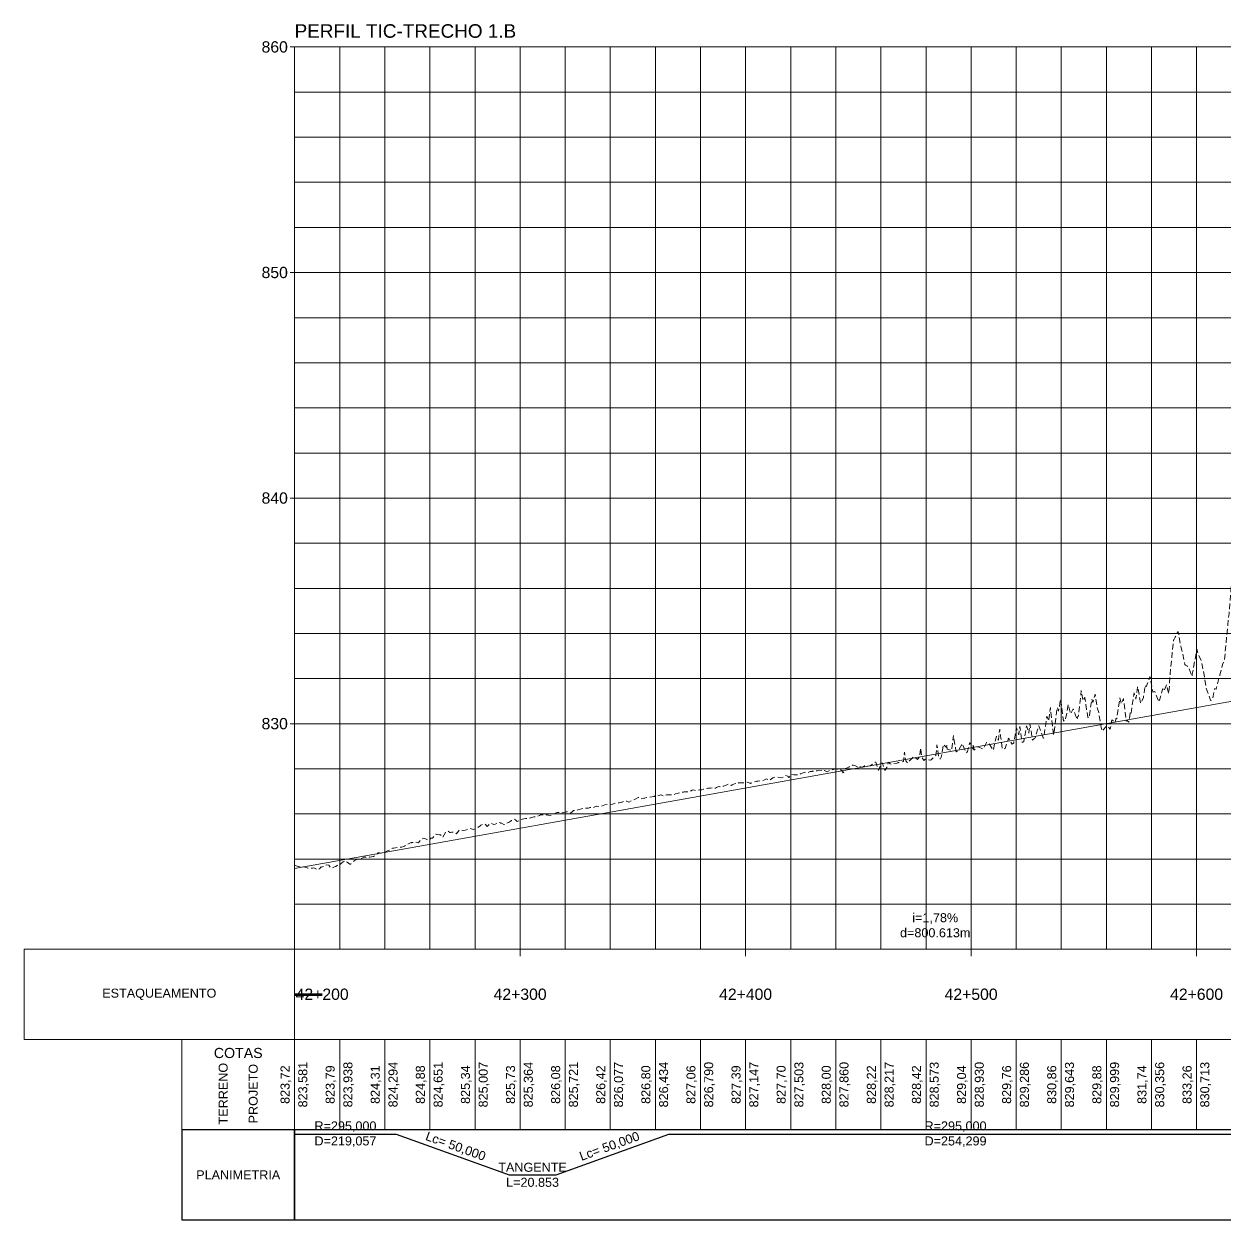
# Model space of a CAD drawing. Header units: metres. Extents: x 303118 to 359298, y 7408194 to 7460879.
# Drawn here: x 356704 to 357237, y 7420047 to 7420577 of the extents above; entities that cross this region are included whole.
import ezdxf

# ---------------------------------------------------------------- set-up
doc = ezdxf.new("R2010")
doc.units = ezdxf.units.M
doc.header["$LTSCALE"] = 10
doc.linetypes.add('HIDDEN', pattern=[0.375, 0.25, -0.125])
for name, color, linetype, lineweight in [('F-VT-CAIXA', 4, 'Continuous', 0), ('F-VT-COTAS', 2, 'Continuous', 0), ('F-VT-ESTACA', 4, 'Continuous', 0), ('F-VT-GREIDE', 6, 'Continuous', 0), ('F-VT-MALHA', 8, 'Continuous', 0), ('F-VT-MALHA-MJR', 8, 'Continuous', 0), ('F-VT-NOTAVEL', 2, 'Continuous', 0), ('F-VT-PLANIMETRIA', 3, 'Continuous', 0), ('F-VT-REGUA', 4, 'Continuous', 0), ('F-VT-TERRENO', 90, 'HIDDEN', 0), ('F-VT-TITULO', 4, 'Continuous', 0)]:
    doc.layers.add(name, color=color, linetype=linetype, lineweight=lineweight)
doc.layers.add('U-VT-PERFIL', color=4, linetype='Continuous')
doc.styles.add('Arial', font='arial.ttf')
doc.styles.add('DIM', font='arial.ttf', dxfattribs={"width": 0.8})
doc.styles.add('R80', font='arial.ttf')
doc.dimstyles.new('U-1_2000', dxfattribs={"dimscale": 2, "dimtxt": 1.5, "dimasz": 0.75, "dimexe": 0.75, "dimexo": 0.75, "dimgap": 0.25, "dimtad": 1, "dimzin": 4, "dimtxsty": 'DIM', "dimblk": 'ARCHTICK', "dimcen": 0.7, "dimdle": 0.75, "dimclrd": 256, "dimclre": 256, "dimclrt": 256, "dimaunit": 1, "dimadec": 3, "dimazin": 2, "dimtfac": 1, "dimtofl": 0, "dimtmove": 0, "dimatfit": 3, "dimldrblk": 'CLOSEDBLANK', "dimfxl": 0, "dimtolj": 1, "dimtzin": 0, "dimlwd": -1, "dimlwe": -1, "dimarcsym": 0})

msp = doc.modelspace()

# ---------------------------------------------------------------- linework, layer by layer
at = {"layer": 'F-VT-CAIXA', "color": 4, "linetype": 'Continuous', "lineweight": 0}
for p, q in [((356821.956, 7420566.777), (358025.956, 7420566.777)), ((356823.956, 7420166.777), (356823.956, 7420566.777)), ((356821.956, 7420466.777), (356823.956, 7420466.777)), ((356821.956, 7420366.777), (356823.956, 7420366.777)), ((356821.956, 7420266.777), (356823.956, 7420266.777))]:
    msp.add_line(p, q, dxfattribs=at)
for points in [[(356823.956, 7420126.777), (356823.956, 7420166.777), (356703.956, 7420166.777), (356703.956, 7420126.777)], [(356823.956, 7420126.777), (358023.956, 7420126.777), (358023.956, 7420166.777), (356823.956, 7420166.777)], [(356823.956, 7420086.777), (356823.956, 7420126.777), (356773.956, 7420126.777), (356773.956, 7420086.777)], [(356823.956, 7420086.777), (358023.956, 7420086.777), (358023.956, 7420126.777), (356823.956, 7420126.777)]]:
    msp.add_3dface(points, dxfattribs=at)
at = {"layer": 'F-VT-CAIXA', "color": 4, "linetype": 'Continuous', "lineweight": -3}
for points in [[(356823.956, 7420046.777), (356823.956, 7420086.777), (356773.956, 7420086.777), (356773.956, 7420046.777)], [(356823.956, 7420046.777), (358023.956, 7420046.777), (358023.956, 7420086.777), (356823.956, 7420086.777)]]:
    msp.add_3dface(points, dxfattribs=at)
at = {"layer": 'F-VT-COTAS', "color": 2, "linetype": 'Continuous', "lineweight": 0}
for p, q in [((356823.956, 7420086.777), (356823.956, 7420126.777)), ((356843.956, 7420086.777), (356843.956, 7420126.777)), ((356863.956, 7420086.777), (356863.956, 7420126.777)), ((356883.956, 7420086.777), (356883.956, 7420126.777)), ((356903.956, 7420086.777), (356903.956, 7420126.777)), ((356923.956, 7420086.777), (356923.956, 7420126.777)), ((356943.956, 7420086.777), (356943.956, 7420126.777)), ((356963.956, 7420086.777), (356963.956, 7420126.777)), ((356983.956, 7420086.777), (356983.956, 7420126.777)), ((357003.956, 7420086.777), (357003.956, 7420126.777)), ((357023.956, 7420086.777), (357023.956, 7420126.777)), ((357043.956, 7420086.777), (357043.956, 7420126.777)), ((357063.956, 7420086.777), (357063.956, 7420126.777)), ((357083.956, 7420086.777), (357083.956, 7420126.777)), ((357103.956, 7420086.777), (357103.956, 7420126.777)), ((357123.956, 7420086.777), (357123.956, 7420126.777)), ((357143.956, 7420086.777), (357143.956, 7420126.777)), ((357163.956, 7420086.777), (357163.956, 7420126.777)), ((357183.956, 7420086.777), (357183.956, 7420126.777)), ((357203.956, 7420086.777), (357203.956, 7420126.777)), ((357223.956, 7420086.777), (357223.956, 7420126.777))]:
    msp.add_line(p, q, dxfattribs=at)
at = {"layer": 'F-VT-ESTACA', "color": 2, "linetype": 'Continuous', "lineweight": 0}
for p, q in [((356823.956, 7420166.777), (356823.956, 7420163.777)), ((356923.956, 7420166.777), (356923.956, 7420163.777)), ((357023.956, 7420166.777), (357023.956, 7420163.777)), ((357123.956, 7420166.777), (357123.956, 7420163.777)), ((357223.956, 7420166.777), (357223.956, 7420163.777))]:
    msp.add_line(p, q, dxfattribs=at)
at = {"layer": 'F-VT-GREIDE', "color": 6, "linetype": 'Continuous', "lineweight": 0}
msp.add_line((356823.956, 7420202.589), (357508.348, 7420324.605), dxfattribs=at)
at = {"layer": 'F-VT-MALHA', "color": 8, "linetype": 'Continuous', "lineweight": 0}
for p, q in [((356823.956, 7420546.777), (358023.956, 7420546.777)), ((356823.956, 7420526.777), (358023.956, 7420526.777)), ((356823.956, 7420506.777), (358023.956, 7420506.777)), ((356823.956, 7420486.777), (358023.956, 7420486.777)), ((356823.956, 7420446.777), (358023.956, 7420446.777)), ((356823.956, 7420426.777), (358023.956, 7420426.777)), ((356823.956, 7420406.777), (358023.956, 7420406.777)), ((356823.956, 7420386.777), (358023.956, 7420386.777)), ((356823.956, 7420346.777), (358023.956, 7420346.777)), ((356823.956, 7420326.777), (358023.956, 7420326.777)), ((356823.956, 7420306.777), (358023.956, 7420306.777)), ((356823.956, 7420286.777), (358023.956, 7420286.777)), ((356823.956, 7420246.777), (358023.956, 7420246.777)), ((356823.956, 7420226.777), (358023.956, 7420226.777)), ((356823.956, 7420206.777), (358023.956, 7420206.777)), ((356823.956, 7420186.777), (358023.956, 7420186.777))]:
    msp.add_line(p, q, dxfattribs=at)
at = {"layer": 'F-VT-MALHA-MJR', "color": 8, "linetype": 'Continuous', "lineweight": 0}
for p, q in [((356823.956, 7420566.777), (358023.956, 7420566.777)), ((356823.956, 7420166.777), (356823.956, 7420566.777)), ((356843.956, 7420166.777), (356843.956, 7420566.777)), ((356863.956, 7420166.777), (356863.956, 7420566.777)), ((356883.956, 7420166.777), (356883.956, 7420566.777)), ((356903.956, 7420166.777), (356903.956, 7420566.777)), ((356923.956, 7420166.777), (356923.956, 7420566.777)), ((356943.956, 7420166.777), (356943.956, 7420566.777)), ((356963.956, 7420166.777), (356963.956, 7420566.777)), ((356983.956, 7420166.777), (356983.956, 7420566.777)), ((357003.956, 7420166.777), (357003.956, 7420566.777)), ((357023.956, 7420166.777), (357023.956, 7420566.777)), ((357043.956, 7420166.777), (357043.956, 7420566.777)), ((357063.956, 7420166.777), (357063.956, 7420566.777)), ((357083.956, 7420166.777), (357083.956, 7420566.777)), ((357103.956, 7420166.777), (357103.956, 7420566.777)), ((357123.956, 7420166.777), (357123.956, 7420566.777)), ((357143.956, 7420166.777), (357143.956, 7420566.777)), ((357163.956, 7420166.777), (357163.956, 7420566.777)), ((357183.956, 7420166.777), (357183.956, 7420566.777)), ((357203.956, 7420166.777), (357203.956, 7420566.777)), ((357223.956, 7420166.777), (357223.956, 7420566.777)), ((356823.956, 7420466.777), (358023.956, 7420466.777)), ((356823.956, 7420366.777), (358023.956, 7420366.777)), ((356823.956, 7420266.777), (358023.956, 7420266.777)), ((356823.956, 7420166.777), (358023.956, 7420166.777))]:
    msp.add_line(p, q, dxfattribs=at)
at = {"layer": 'F-VT-PLANIMETRIA', "color": 3, "linetype": 'Continuous', "lineweight": -3}
for p, q in [((356823.956, 7420084.777), (356869.054, 7420084.777)), ((356869.054, 7420084.777), (356919.054, 7420066.777)), ((356939.907, 7420066.777), (356989.907, 7420084.777)), ((356989.907, 7420084.777), (357244.206, 7420084.777)), ((356919.054, 7420066.777), (356939.907, 7420066.777))]:
    msp.add_line(p, q, dxfattribs=at)
at = {"layer": 'F-VT-TERRENO', "color": 90, "linetype": 'HIDDEN', "lineweight": 0, "flags": 128}
msp.add_lwpolyline([(356823.956, 7420204.005), (356824.199, 7420203.919), (356825.57, 7420203.436), (356825.72, 7420203.411), (356826.234, 7420203.327), (356827.486, 7420203.413), (356827.77, 7420203.296), (356829.164, 7420203.062), (356829.535, 7420202.889), (356829.822, 7420202.756), (356830.83, 7420202.73), (356831.881, 7420202.767), (356832.491, 7420202.877), (356833.939, 7420202.178), (356834.148, 7420202.128), (356834.872, 7420202.434), (356835.021, 7420202.498), (356835.802, 7420203.308), (356836, 7420203.153), (356836.331, 7420203.311), (356838.063, 7420204.261), (356839.101, 7420204.131), (356840.126, 7420202.638), (356840.209, 7420202.673), (356841.913, 7420203.463), (356842.197, 7420203.504), (356842.361, 7420203.631), (356842.97, 7420204.065), (356843.994, 7420204.661), (356844.269, 7420204.569), (356844.75, 7420204.899), (356845.545, 7420205.502), (356846.343, 7420206.128), (356847.235, 7420205.361), (356848.431, 7420204.564), (356848.86, 7420204.564), (356850.364, 7420205.956), (356850.48, 7420206.059), (356850.514, 7420206.078), (356850.882, 7420206.223), (356852.601, 7420206.964), (356853.569, 7420206.954), (356854.69, 7420207.615), (356855.292, 7420207.625), (356856.218, 7420207.698), (356856.782, 7420207.756), (356857.231, 7420207.678), (356858.88, 7420207.921), (356860.069, 7420208.648), (356860.979, 7420209.491), (356861.555, 7420209.585), (356861.661, 7420209.607), (356863.085, 7420209.362), (356863.701, 7420209.702), (356865.197, 7420210.48), (356866.398, 7420210.806), (356866.892, 7420211.221), (356867.311, 7420211.591), (356867.973, 7420211.676), (356869.435, 7420211.958), (356869.851, 7420211.985), (356871.555, 7420212.094), (356872.228, 7420212.318), (356872.672, 7420212.486), (356873.683, 7420213.257), (356875.693, 7420214.068), (356875.814, 7420214.019), (356875.885, 7420214.064), (356877.565, 7420214.17), (356877.947, 7420214.206), (356878.888, 7420213.899), (356880.09, 7420215.526), (356881.318, 7420216.003), (356882.235, 7420215.577), (356882.901, 7420215.296), (356883.522, 7420215.045), (356884.391, 7420216.047), (356885.062, 7420216.013), (356886.551, 7420217.68), (356886.726, 7420217.821), (356888.238, 7420217.558), (356888.71, 7420217.479), (356889.661, 7420216.399), (356890.879, 7420218.603), (356891.189, 7420218.535), (356891.927, 7420219.146), (356892.717, 7420218.501), (356893.048, 7420218.621), (356893.574, 7420218.714), (356893.877, 7420218.768), (356895.228, 7420218.317), (356895.753, 7420217.899), (356896.953, 7420219.551), (356897.272, 7420219.594), (356897.412, 7420219.677), (356898.793, 7420219.488), (356898.911, 7420219.503), (356899.604, 7420219.591), (356901.793, 7420220.272), (356901.807, 7420220.266), (356901.812, 7420220.264), (356901.823, 7420220.272), (356903.322, 7420219.826), (356904.004, 7420220.21), (356904.248, 7420220.291), (356904.829, 7420220.492), (356906.216, 7420221.431), (356906.572, 7420221.787), (356908.428, 7420222.356), (356909.328, 7420221.252), (356909.584, 7420221.466), (356910.649, 7420222.366), (356910.824, 7420222.295), (356911.179, 7420222.577), (356912.32, 7420222.15), (356912.882, 7420222.277), (356914.552, 7420222.876), (356914.921, 7420222.926), (356915.117, 7420222.952), (356915.304, 7420222.729), (356915.668, 7420222.757), (356916.791, 7420222.052), (356917.364, 7420222.424), (356919.132, 7420223.179), (356919.61, 7420223.446), (356920.065, 7420223.821), (356920.257, 7420223.936), (356921.244, 7420224.512), (356921.873, 7420224.156), (356922.724, 7420223.415), (356924.142, 7420224.19), (356924.207, 7420224.151), (356924.329, 7420224.276), (356925.594, 7420224.533), (356926.412, 7420224.688), (356928.504, 7420224.986), (356928.693, 7420225.041), (356930.099, 7420225.51), (356930.931, 7420225.449), (356930.975, 7420225.445), (356932.617, 7420226.091), (356933.037, 7420226.307), (356933.277, 7420226.365), (356934.503, 7420226.287), (356935.584, 7420226.439), (356935.969, 7420226.328), (356936.267, 7420226.282), (356936.636, 7420226.223), (356937.433, 7420226.075), (356937.901, 7420226.245), (356939.706, 7420227.133), (356940.222, 7420227.377), (356940.58, 7420227.439), (356941.604, 7420227.38), (356942.55, 7420227.319), (356944.438, 7420227.684), (356944.893, 7420227.759), (356946.179, 7420227.096), (356946.94, 7420227.591), (356947.244, 7420227.789), (356947.634, 7420228.339), (356948.247, 7420228.273), (356949.61, 7420228.531), (356951.937, 7420229.268), (356951.973, 7420229.281), (356951.993, 7420229.279), (356952.277, 7420229.288), (356954.355, 7420229.348), (356954.866, 7420229.62), (356955.652, 7420229.604), (356956.313, 7420229.481), (356956.744, 7420229.788), (356957.613, 7420230.153), (356957.761, 7420230.214), (356959.153, 7420230.018), (356959.206, 7420230.025), (356959.284, 7420230.015), (356961.562, 7420230.741), (356962.855, 7420231.046), (356962.95, 7420231.042), (356963.982, 7420230.989), (356964.959, 7420231.1), (356966.369, 7420231.652), (356966.396, 7420231.66), (356966.416, 7420231.66), (356967.832, 7420231.653), (356968.287, 7420231.81), (356968.864, 7420232.002), (356969.267, 7420232.039), (356969.829, 7420232.324), (356971.327, 7420232.393), (356972.136, 7420231.936), (356973.266, 7420232.56), (356973.569, 7420232.692), (356973.623, 7420232.704), (356973.788, 7420232.74), (356975.269, 7420233.532), (356976.274, 7420234.029), (356976.624, 7420234.033), (356977.856, 7420233.536), (356978.769, 7420233.804), (356978.96, 7420233.768), (356979.29, 7420233.704), (356979.971, 7420234.002), (356980.717, 7420234.125), (356981.286, 7420234.139), (356983.259, 7420234.576), (356983.566, 7420234.569), (356983.802, 7420234.745), (356984.296, 7420234.762), (356984.994, 7420234.781), (356986.35, 7420235.197), (356986.422, 7420235.197), (356986.513, 7420235.203), (356987.847, 7420234.713), (356988.894, 7420235.21), (356989.633, 7420235.24), (356989.744, 7420235.244), (356991.459, 7420235.251), (356992.109, 7420235.28), (356992.911, 7420235.711), (356993.532, 7420235.808), (356994.037, 7420235.994), (356994.958, 7420236.118), (356994.97, 7420236.122), (356996.069, 7420236.492), (356996.38, 7420236.488), (356996.64, 7420236.503), (356999.175, 7420236.639), (356999.246, 7420236.661), (357000.306, 7420237.318), (357000.633, 7420237.516), (357001.871, 7420237.218), (357002.051, 7420237.107), (357002.26, 7420237.139), (357003.472, 7420237.405), (357004.52, 7420237.414), (357005.322, 7420237.691), (357005.643, 7420237.793), (357007.182, 7420238.258), (357007.722, 7420238.18), (357008.331, 7420238.264), (357009.139, 7420238.348), (357009.856, 7420238.221), (357010.556, 7420238.227), (357010.979, 7420238.47), (357011.34, 7420238.673), (357011.974, 7420238.9), (357012.556, 7420238.862), (357014.295, 7420239.127), (357015.274, 7420239.478), (357016.22, 7420240.064), (357016.316, 7420240.015), (357017.239, 7420239.526), (357017.635, 7420239.371), (357018.007, 7420239.619), (357019.05, 7420240.05), (357020.157, 7420240.429), (357020.465, 7420240.322), (357020.757, 7420240.51), (357021.652, 7420240.53), (357023.04, 7420240.543), (357023.543, 7420240.619), (357024.709, 7420240.923), (357025.91, 7420240.472), (357026.123, 7420240.325), (357026.33, 7420240.446), (357026.989, 7420240.736), (357027.538, 7420240.969), (357028.755, 7420241.227), (357028.952, 7420241.185), (357029.15, 7420241.366), (357031.572, 7420241.614), (357031.991, 7420241.747), (357032.326, 7420241.913), (357033.195, 7420242.335), (357034.369, 7420241.826), (357034.61, 7420241.6), (357034.86, 7420241.895), (357036.028, 7420242.746), (357037.157, 7420243.091), (357037.662, 7420243.211), (357037.744, 7420243.229), (357039.902, 7420242.825), (357040.661, 7420243.099), (357041.683, 7420243.887), (357042.647, 7420243.473), (357042.999, 7420243.04), (357043.1, 7420242.914), (357043.592, 7420243.551), (357044.519, 7420244.25), (357045.362, 7420244.055), (357046.566, 7420244.088), (357048.065, 7420244.382), (357048.335, 7420244.495), (357049.55, 7420245), (357050.179, 7420245.177), (357050.737, 7420245.413), (357051.598, 7420245.069), (357052.574, 7420245.571), (357053.018, 7420245.595), (357053.411, 7420245.643), (357053.672, 7420245.675), (357055.625, 7420245.91), (357056.052, 7420246.03), (357058.62, 7420246.268), (357058.68, 7420246.272), (357058.69, 7420246.271), (357059.008, 7420246.088), (357060.108, 7420245.448), (357061.29, 7420246.089), (357061.532, 7420246.201), (357061.82, 7420246.154), (357063.897, 7420246.742), (357064.345, 7420246.645), (357064.951, 7420246.5), (357066.471, 7420246.13), (357067.213, 7420244.962), (357068.138, 7420246.952), (357068.637, 7420247.136), (357069.038, 7420247.256), (357069.682, 7420247.575), (357071.352, 7420248.387), (357071.589, 7420248.414), (357072.466, 7420248.274), (357074.134, 7420247.403), (357074.335, 7420247.517), (357074.592, 7420247.79), (357075.018, 7420247.69), (357075.762, 7420247.506), (357076.651, 7420248.158), (357077.897, 7420247.984), (357079.161, 7420248.042), (357080.355, 7420248.998), (357081.214, 7420249.667), (357081.66, 7420249.71), (357082.901, 7420246.067), (357084.137, 7420249.436), (357084.597, 7420249.306), (357085.691, 7420246.178), (357085.762, 7420245.974), (357086.612, 7420247.43), (357087.197, 7420249.73), (357088.02, 7420249.018), (357088.635, 7420248.806), (357089.072, 7420248.99), (357091.028, 7420249.345), (357091.473, 7420249.415), (357091.527, 7420249.43), (357091.648, 7420249.507), (357093.953, 7420249.982), (357094.375, 7420254.222), (357094.99, 7420250.31), (357095.815, 7420249.291), (357096.365, 7420250.061), (357096.383, 7420250.086), (357098.557, 7420252.185), (357098.698, 7420252.171), (357098.792, 7420252.202), (357100.139, 7420250.903), (357101.202, 7420252.311), (357101.582, 7420256.073), (357101.701, 7420255.199), (357102.162, 7420251.876), (357103.03, 7420250.468), (357103.588, 7420251.029), (357105.842, 7420250.66), (357105.967, 7420250.63), (357106.199, 7420250.798), (357107.038, 7420251.553), (357108.34, 7420252.697), (357108.816, 7420257.365), (357109.579, 7420251.837), (357110.271, 7420251.119), (357110.703, 7420251.947), (357111.723, 7420257.629), (357112.374, 7420256.947), (357113.06, 7420256.241), (357113.177, 7420257.376), (357113.368, 7420255.451), (357115.395, 7420254.875), (357116.085, 7420261.582), (357117.231, 7420254.726), (357117.543, 7420254.299), (357117.711, 7420254.472), (357117.731, 7420254.493), (357118.457, 7420255.041), (357120.052, 7420258.028), (357121.168, 7420255.165), (357121.926, 7420253.912), (357122.372, 7420254.457), (357123.047, 7420257.136), (357123.392, 7420258.497), (357124.679, 7420255.454), (357124.863, 7420257.649), (357125.187, 7420255.043), (357126.974, 7420256.514), (357128.384, 7420255.953), (357129.257, 7420255.582), (357129.261, 7420255.581), (357130.738, 7420258.453), (357131.543, 7420258.44), (357133.436, 7420255.427), (357133.687, 7420254.985), (357133.721, 7420255.04), (357133.824, 7420255.205), (357135.166, 7420261.208), (357136.087, 7420259.538), (357136.648, 7420264.375), (357137.718, 7420255.655), (357138.349, 7420255.569), (357139.048, 7420255.761), (357139.057, 7420255.789), (357140.594, 7420260.412), (357142.098, 7420257.707), (357142.588, 7420257.974), (357142.836, 7420258.141), (357144.076, 7420265.011), (357144.394, 7420264.013), (357145.077, 7420261.906), (357145.568, 7420265.507), (357146.568, 7420258.442), (357147.063, 7420258.679), (357147.306, 7420258.812), (357148.561, 7420265.794), (357149.535, 7420262.636), (357149.73, 7420264.139), (357150.06, 7420266.716), (357151.167, 7420259.525), (357151.748, 7420260.062), (357152.268, 7420260.237), (357153.956, 7420265.886), (357155.067, 7420262.782), (357155.887, 7420260.535), (357156.073, 7420260.418), (357156.157, 7420260.47), (357157.583, 7420270.139), (357158.354, 7420268.012), (357159.094, 7420273.944), (357160.404, 7420263.118), (357160.551, 7420261.932), (357160.605, 7420262.015), (357160.73, 7420262.1), (357162.129, 7420274.003), (357162.734, 7420272.281), (357163.65, 7420277.74), (357164.918, 7420267.938), (357165.169, 7420268.343), (357165.74, 7420268.323), (357165.744, 7420268.324), (357167.089, 7420275.297), (357168.051, 7420271.16), (357169.254, 7420273.444), (357170.938, 7420268.566), (357171.077, 7420269.222), (357171.278, 7420270.174), (357171.418, 7420269.862), (357172.816, 7420281.513), (357173.574, 7420276.985), (357174.356, 7420278.349), (357175.73, 7420269.618), (357175.899, 7420269.53), (357176.319, 7420269.368), (357176.413, 7420270.065), (357177.443, 7420277.698), (357177.877, 7420276.204), (357178.99, 7420279.852), (357180.02, 7420273.309), (357180.54, 7420271.697), (357181.75, 7420264.431), (357181.913, 7420263.495), (357182.161, 7420263.653), (357182.303, 7420263.811), (357184.288, 7420265.896), (357185.666, 7420264.3), (357186.416, 7420268.448), (357187.086, 7420267.809), (357187.753, 7420267.279), (357188.336, 7420269.201), (357188.537, 7420268.906), (357189.905, 7420278.187), (357190.657, 7420275.62), (357191.477, 7420277.886), (357192.423, 7420270.588), (357192.775, 7420267.959), (357193.055, 7420268.352), (357193.894, 7420267.407), (357194.636, 7420272.112), (357194.884, 7420271.409), (357196.216, 7420280.396), (357196.993, 7420277.624), (357197.76, 7420282.926), (357197.8, 7420283.215), (357199.096, 7420275.843), (357199.398, 7420276.309), (357200.347, 7420278.369), (357201.193, 7420283.857), (357201.587, 7420283.161), (357203.096, 7420287.176), (357203.288, 7420287.73), (357204.604, 7420280.768), (357205.374, 7420281.034), (357207.173, 7420276.462), (357207.394, 7420277.341), (357207.46, 7420277.266), (357208.433, 7420280.448), (357209.004, 7420282.358), (357209.545, 7420281.293), (357210.626, 7420284.041), (357211.625, 7420280.062), (357212.248, 7420288.897), (357213.705, 7420303.872), (357213.769, 7420303.874), (357213.867, 7420303.903), (357214.469, 7420305.114), (357215.499, 7420307.467), (357215.777, 7420307.574), (357217.136, 7420300.454), (357217.848, 7420297.64), (357218.771, 7420293.033), (357219.106, 7420292.758), (357219.916, 7420292.228), (357220.415, 7420291.853), (357221.98, 7420287.826), (357222.061, 7420288.724), (357222.39, 7420290.512), (357224.041, 7420299.858), (357224.443, 7420298.202), (357224.586, 7420297.645), (357226.096, 7420294.355), (357227.278, 7420288.441), (357228.149, 7420282.819), (357229.779, 7420278.152), (357229.954, 7420277.694), (357230.201, 7420276.915), (357231.075, 7420277.892), (357232.036, 7420282.518), (357232.249, 7420282.197), (357232.584, 7420282.134), (357234.305, 7420288.375), (357235.116, 7420291.733), (357235.402, 7420292.96), (357236.347, 7420295.24), (357237.778, 7420310.603), (357238.388, 7420315.655), (357238.791, 7420320.729), (357240.428, 7420342.881), (357240.452, 7420343.216), (357240.813, 7420348.172), (357242.464, 7420370.782), (357242.853, 7420374.963), (357244.5, 7420394.246), (357245.789, 7420406.285), (357246.534, 7420413.358), (357247.827, 7420425.771), (357248.565, 7420433.178), (357250.595, 7420454.076), (357250.811, 7420455.985), (357251.125, 7420458.825), (357252.169, 7420468.407), (357252.561, 7420472.177), (357252.622, 7420472.872), (357254.308, 7420486.681), (357254.648, 7420489.698), (357256.054, 7420503.783), (357256.462, 7420506.301), (357256.673, 7420507.63), (357257.821, 7420508.03), (357258.694, 7420511.388), (357259.59, 7420514.947), (357260.715, 7420521.009), (357261.356, 7420525.158), (357261.799, 7420527.274), (357262.734, 7420531.814), (357263.138, 7420532.942), (357264.751, 7420539.153), (357264.931, 7420539.638), (357266.322, 7420545.254), (357266.768, 7420546.888), (357266.834, 7420547.092), (357267.135, 7420547.927), (357268.781, 7420552.571), (357269.071, 7420552.877), (357270.323, 7420554.232), (357270.793, 7420554.767), (357271.006, 7420555.268), (357271.379, 7420556.157), (357272.804, 7420560.687), (357272.942, 7420561.151), (357273.632, 7420563.501), (357274.386, 7420566.777)], dxfattribs=at)

# ---------------------------------------------------------------- texts
at = {"layer": 'F-VT-COTAS', "color": 2, "linetype": 'Continuous', "lineweight": 0, "char_height": 4, "rotation": 90, "style": 'R80'}
for s, insert, attachment_point in [('{\\C1;823,72}', (356822.456, 7420106.777), 8), ('{\\C3;823,581}', (356827.956, 7420106.777), 5), ('{\\C1;823,79}', (356842.456, 7420106.777), 8), ('{\\C3;823,938}', (356847.956, 7420106.777), 5), ('{\\C1;824,31}', (356862.456, 7420106.777), 8), ('{\\C3;824,294}', (356867.956, 7420106.777), 5), ('{\\C1;824,88}', (356882.456, 7420106.777), 8), ('{\\C3;824,651}', (356887.956, 7420106.777), 5), ('{\\C1;825,34}', (356902.456, 7420106.777), 8), ('{\\C3;825,007}', (356907.956, 7420106.777), 5), ('{\\C1;825,73}', (356922.456, 7420106.777), 8), ('{\\C3;825,364}', (356927.956, 7420106.777), 5), ('{\\C1;826,08}', (356942.456, 7420106.777), 8), ('{\\C3;825,721}', (356947.956, 7420106.777), 5), ('{\\C1;826,42}', (356962.456, 7420106.777), 8), ('{\\C3;826,077}', (356967.956, 7420106.777), 5), ('{\\C1;826,80}', (356982.456, 7420106.777), 8), ('{\\C3;826,434}', (356987.956, 7420106.777), 5), ('{\\C1;827,06}', (357002.456, 7420106.777), 8), ('{\\C3;826,790}', (357007.956, 7420106.777), 5), ('{\\C1;827,39}', (357022.456, 7420106.777), 8), ('{\\C3;827,147}', (357027.956, 7420106.777), 5), ('{\\C1;827,70}', (357042.456, 7420106.777), 8), ('{\\C3;827,503}', (357047.956, 7420106.777), 5), ('{\\C1;828,00}', (357062.456, 7420106.777), 8), ('{\\C3;827,860}', (357067.956, 7420106.777), 5), ('{\\C1;828,22}', (357082.456, 7420106.777), 8), ('{\\C3;828,217}', (357087.956, 7420106.777), 5), ('{\\C1;828,42}', (357102.456, 7420106.777), 8), ('{\\C3;828,573}', (357107.956, 7420106.777), 5), ('{\\C1;829,04}', (357122.456, 7420106.777), 8), ('{\\C3;828,930}', (357127.956, 7420106.777), 5), ('{\\C1;829,76}', (357142.456, 7420106.777), 8), ('{\\C3;829,286}', (357147.956, 7420106.777), 5), ('{\\C1;830,86}', (357162.456, 7420106.777), 8), ('{\\C3;829,643}', (357167.956, 7420106.777), 5), ('{\\C1;829,88}', (357182.456, 7420106.777), 8), ('{\\C3;829,999}', (357187.956, 7420106.777), 5), ('{\\C1;831,74}', (357202.456, 7420106.777), 8), ('{\\C3;830,356}', (357207.956, 7420106.777), 5), ('{\\C1;833,26}', (357222.456, 7420106.777), 8), ('{\\C3;830,713}', (357227.956, 7420106.777), 5)]:
    msp.add_mtext(s, dxfattribs=dict(at, insert=insert, attachment_point=attachment_point))
at = {"layer": 'F-VT-ESTACA', "color": 4, "linetype": 'Continuous', "lineweight": 0, "char_height": 5, "attachment_point": 8, "style": 'R80'}
for s, insert in [('42+200', (356836.168, 7420144.277)), ('42+300', (356923.956, 7420144.277)), ('42+400', (357023.956, 7420144.277)), ('42+500', (357123.956, 7420144.277)), ('42+600', (357223.956, 7420144.277))]:
    msp.add_mtext(s, dxfattribs=dict(at, insert=insert))
at = {"layer": 'F-VT-NOTAVEL', "color": 2, "linetype": 'Continuous', "lineweight": 0, "insert": (357108.041, 7420172.047), "char_height": 4, "attachment_point": 8, "style": 'Arial'}
msp.add_mtext('i=1,78%\\Pd=800.613m', dxfattribs=at)
at = {"layer": 'F-VT-PLANIMETRIA', "color": 2, "linetype": 'Continuous', "lineweight": 0, "char_height": 4, "attachment_point": 5, "style": 'R80'}
for s, insert in [('R=295,000\\PD=219,057', (356846.505, 7420084.777)), ('R=295,000\\PD=254,299', (357117.056, 7420084.777)), ('TANGENTE\\PL=20.853', (356929.48, 7420066.777))]:
    msp.add_mtext(s, dxfattribs=dict(at, insert=insert))
at = {"layer": 'F-VT-PLANIMETRIA', "color": 2, "linetype": 'Continuous', "lineweight": 0, "char_height": 4, "attachment_point": 8, "style": 'R80'}
for insert, rotation in [((356894.477, 7420076.953), 340.20112), ((356964.484, 7420076.953), 19.79888)]:
    msp.add_mtext('Lc= 50,000', dxfattribs=dict(at, insert=insert, rotation=rotation))
at = {"layer": 'F-VT-REGUA', "color": 4, "linetype": 'Continuous', "lineweight": 0, "char_height": 5, "attachment_point": 6, "style": 'Arial'}
for s, insert in [('860', (356820.956, 7420566.777)), ('850', (356820.956, 7420466.777)), ('840', (356820.956, 7420366.777)), ('830', (356820.956, 7420266.777))]:
    msp.add_mtext(s, dxfattribs=dict(at, insert=insert))
at = {"layer": 'F-VT-TITULO', "color": 4, "linetype": 'Continuous', "lineweight": 0, "insert": (356823.956, 7420570.777), "char_height": 6, "attachment_point": 7, "style": 'Arial'}
msp.add_mtext('PERFIL TIC-TRECHO 1.B', dxfattribs=at)
at = {"layer": 'U-VT-PERFIL', "color": 4, "linetype": 'Continuous', "lineweight": -3, "attachment_point": 5, "style": 'Arial'}
for s, insert, char_height in [('{\\C4;ESTAQUEAMENTO}', (356763.956, 7420146.777), 4), ('{\\C4;COTAS}', (356798.956, 7420120.777), 4.5), ('{\\fArial|b0|i0|c0|p34;\\C4;PLANIMETRIA}', (356798.956, 7420066.777), 4)]:
    msp.add_mtext(s, dxfattribs=dict(at, insert=insert, char_height=char_height))
at = {"layer": 'U-VT-PERFIL', "color": 4, "linetype": 'Continuous', "lineweight": -3, "insert": (356798.956, 7420102.777), "char_height": 4, "attachment_point": 5, "rotation": 90, "style": 'Arial'}
msp.add_mtext('{\\C1;TERRENO\\C3;\\P\\PPROJETO}', dxfattribs=at)

# ---------------------------------------------------------------- leaders
at = {"layer": 'F-VT-ESTACA', "color": 4, "linetype": 'Continuous', "lineweight": 0}
msp.add_leader([(356823.956, 7420146.777), (356833.168, 7420146.777), (356836.168, 7420146.777)], dimstyle='U-1_2000', override={"dimscale": 1, "dimasz": 3, "dimclrd": 256, "dimldrblk": 'None', "dimlwd": 65535}, dxfattribs=at)

doc.saveas('drawing.dxf')
